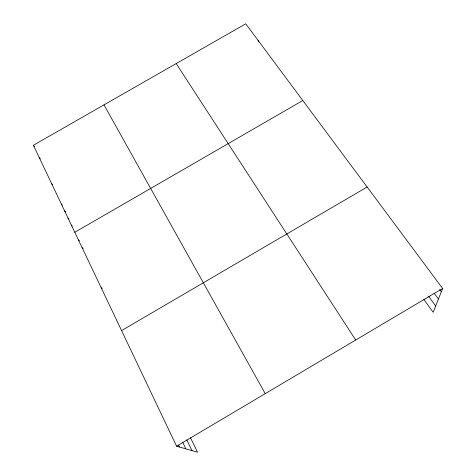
<?xml version="1.0" encoding="UTF-8"?>
<svg xmlns="http://www.w3.org/2000/svg" width="476" height="476" viewBox="0 0 476 476"><rect width="100%" height="100%" fill="white"/><g stroke="black" fill="none" stroke-linecap="round" stroke-linejoin="round"><path stroke-width="0.71" d="M190.477 437.724L197.546 452.2L176.584 446.196L33.38 145.257L245.747 23.8L442.62 288.492L433.16 312.292L423.836 299.392M176.584 446.196L442.62 288.492M121.576 330.594L367.139 187.003M74.786 232.282L302.801 100.507M101.192 287.766L102.227 288.611M82.092 247.633L83.169 248.609M78.415 239.91L79.504 240.91M71.376 225.112L72.34 226.029M68.008 218.032L68.972 218.96M64.677 211.029L65.646 211.981M61.38 204.109L62.362 205.079M51.729 183.825L52.723 184.843M39.359 157.83L40.371 158.907M33.38 145.257L34.736 146.733M439.657 289.503L441.323 291.758M434.16 293.186L438.438 299.017M428.62 296.304L435.671 305.985M176.203 63.57L355.685 340.025M104 104.869L265.239 393.64M186.747 439.794L191.995 450.611M182.689 442.258L185.866 448.856M178.548 445.102L179.464 447.023M258.182 40.525L258.498 41.959"/></g></svg>
